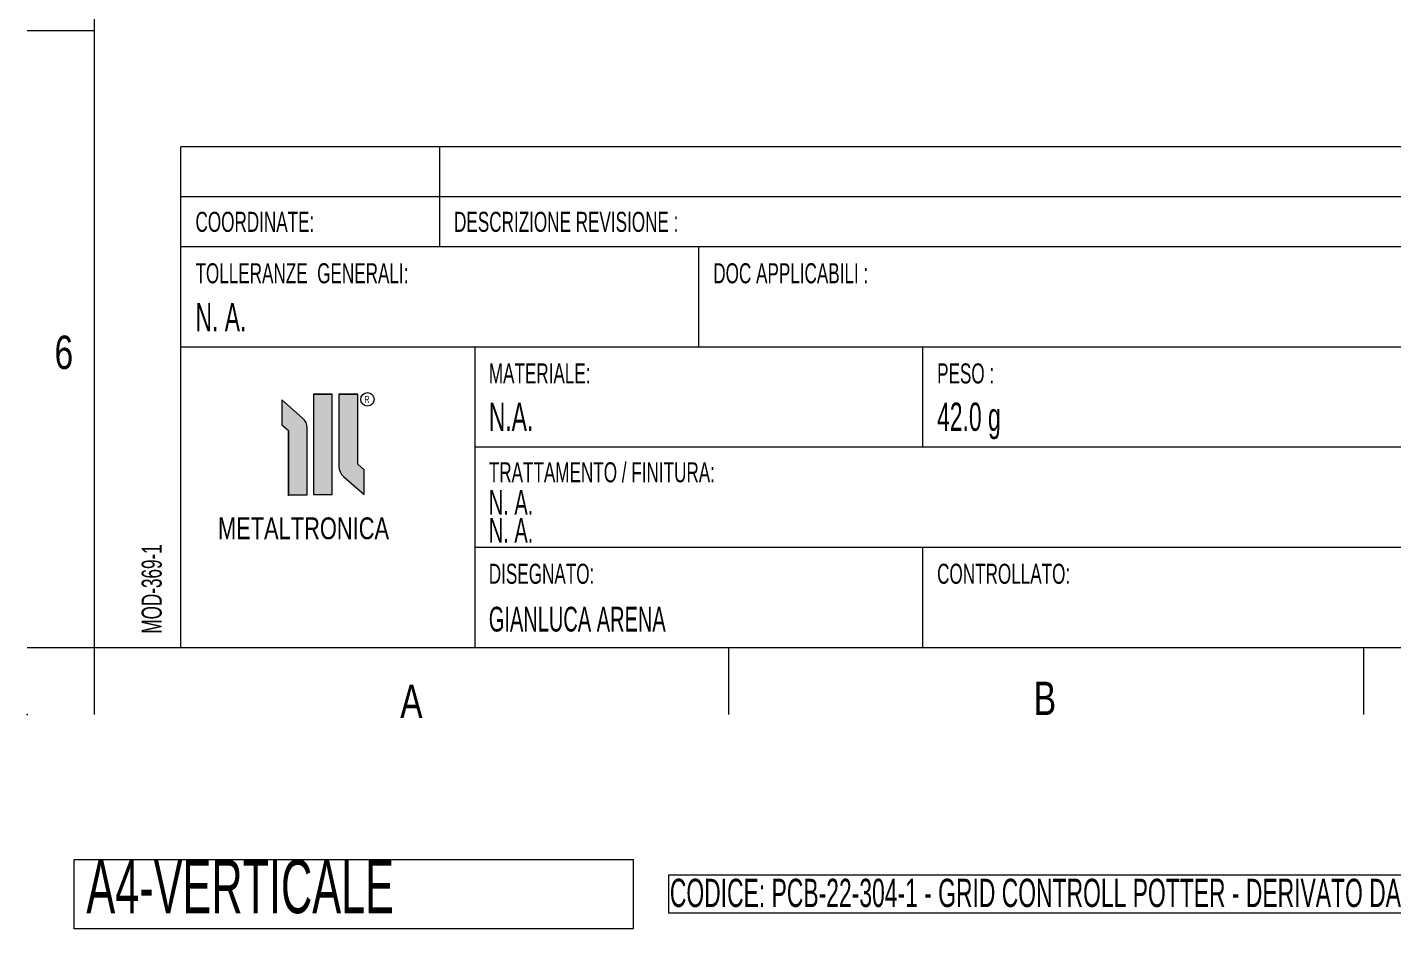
# Paper-space layout 'Sheet1' of a CAD drawing. Header units: millimetres. Extents: x 4 to 204, y -11 to 292.
# Drawn here: x 4.4 to 106.6, y -11.1 to 56.4 of the extents above; entities that cross this region are included whole.
import ezdxf

# ---------------------------------------------------------------- set-up
doc = ezdxf.new("R2010")
doc.units = ezdxf.units.MM
doc.header["$PDSIZE"] = -1
doc.styles.add('SLDTEXTSTYLE1', font='TXT', dxfattribs={"width": 0.638186})
doc.styles.add('SLDTEXTSTYLE2', font='TXT', dxfattribs={"width": 0.75})
doc.styles.add('SLDTEXTSTYLE3', font='TXT', dxfattribs={"width": 0.605})

# ---------------------------------------------------------------- blocks, each defined once
blk = doc.blocks.new('SW_NOTE_0_2')
at = {"color": 0, "linetype": 'Continuous', "lineweight": 18, "insert": (0, 3.22), "char_height": 2.5, "attachment_point": 1, "style": 'SLDTEXTSTYLE2'}
blk.add_mtext('A', dxfattribs=at)
blk = doc.blocks.new('SW_NOTE_0_3')
at = {"color": 0, "linetype": 'Continuous', "lineweight": 18, "insert": (0, 3.22), "char_height": 2.5, "attachment_point": 1, "style": 'SLDTEXTSTYLE2'}
blk.add_mtext('B', dxfattribs=at)
blk = doc.blocks.new('SW_NOTE_0_17')
at = {"color": 0, "linetype": 'Continuous', "lineweight": 18, "insert": (0, 3.22), "char_height": 2.5, "attachment_point": 1, "style": 'SLDTEXTSTYLE2'}
blk.add_mtext('6', dxfattribs=at)
blk = doc.blocks.new('SW_NOTE_0_24')
at = {"color": 0, "linetype": 'Continuous', "lineweight": 18, "insert": (-1.93, 0), "char_height": 1.5, "attachment_point": 1, "rotation": 90, "style": 'SLDTEXTSTYLE1'}
blk.add_mtext('MOD-369-1', dxfattribs=at)
blk = doc.blocks.new('SW_NOTE_0_25')
at = {"color": 0, "linetype": 'Continuous', "lineweight": 18, "insert": (0, 1.93), "char_height": 1.5, "attachment_point": 1, "style": 'SLDTEXTSTYLE1'}
blk.add_mtext('MATERIALE:', dxfattribs=at)
blk = doc.blocks.new('SW_NOTE_0_26')
at = {"color": 0, "linetype": 'Continuous', "lineweight": 18, "insert": (0, 1.93), "char_height": 1.5, "attachment_point": 1, "style": 'SLDTEXTSTYLE1'}
blk.add_mtext('TOLLERANZE  GENERALI:', dxfattribs=at)
blk = doc.blocks.new('SW_NOTE_0_27')
at = {"color": 0, "linetype": 'Continuous', "lineweight": 18, "insert": (0, 1.93), "char_height": 1.5, "attachment_point": 1, "style": 'SLDTEXTSTYLE1'}
blk.add_mtext('CONTROLLATO:', dxfattribs=at)
blk = doc.blocks.new('SW_NOTE_0_28')
at = {"color": 0, "linetype": 'Continuous', "lineweight": 18, "insert": (0, 1.93), "char_height": 1.5, "attachment_point": 1, "style": 'SLDTEXTSTYLE1'}
blk.add_mtext('DISEGNATO:', dxfattribs=at)
blk = doc.blocks.new('SW_NOTE_0_34')
at = {"color": 0, "linetype": 'Continuous', "lineweight": 18, "insert": (0, 1.93), "char_height": 1.5, "attachment_point": 1, "style": 'SLDTEXTSTYLE1'}
blk.add_mtext('PESO :', dxfattribs=at)
blk = doc.blocks.new('SW_NOTE_0_38')
at = {"color": 0, "linetype": 'Continuous', "lineweight": 18, "insert": (0, 1.93), "char_height": 1.5, "attachment_point": 1, "style": 'SLDTEXTSTYLE1'}
blk.add_mtext('COORDINATE:', dxfattribs=at)
blk = doc.blocks.new('SW_NOTE_0_39')
at = {"color": 0, "linetype": 'Continuous', "lineweight": 18, "insert": (0, 1.93), "char_height": 1.5, "attachment_point": 1, "style": 'SLDTEXTSTYLE1'}
blk.add_mtext('DESCRIZIONE REVISIONE :', dxfattribs=at)
blk = doc.blocks.new('SW_NOTE_0_41')
at = {"color": 0, "linetype": 'Continuous', "lineweight": 18, "insert": (0, 1.93), "char_height": 1.5, "attachment_point": 1, "style": 'SLDTEXTSTYLE1'}
blk.add_mtext('DOC APPLICABILI :', dxfattribs=at)
blk = doc.blocks.new('SW_NOTE_0_44')
at = {"color": 0, "linetype": 'Continuous', "lineweight": 18, "insert": (0, 2.1), "char_height": 1.63, "attachment_point": 1, "style": 'SLDTEXTSTYLE2'}
blk.add_mtext('METALTRONICA', dxfattribs=at)
blk = doc.blocks.new('SW_NOTE_0_45')
at = {"color": 0, "linetype": 'Continuous', "lineweight": 18, "insert": (0, 0.67), "char_height": 0.522, "attachment_point": 1, "style": 'SLDTEXTSTYLE1'}
blk.add_mtext('R', dxfattribs=at)
blk = doc.blocks.new('SW_NOTE_0_46')
at = {"color": 0, "linetype": 'Continuous', "lineweight": 18, "insert": (0, 1.93), "char_height": 1.5, "attachment_point": 1, "style": 'SLDTEXTSTYLE1'}
blk.add_mtext('TRATTAMENTO / FINITURA:', dxfattribs=at)
blk = doc.blocks.new('SE')
at = {"color": 250, "linetype": 'Continuous', "lineweight": 18, "true_color": 0x191924}
for p, q in [((9.41, 286.96), (9.41, 9.96)), ((9.41, 56.13), (4.41, 56.13)), ((139.41, 47.46), (15.91, 47.46)), ((15.91, 39.96), (15.91, 47.46)), ((35.29, 39.96), (35.29, 47.46)), ((139.41, 43.71), (15.91, 43.71)), ((15.91, 9.96), (15.91, 39.96)), ((199.41, 39.96), (15.91, 39.96)), ((54.66, 32.46), (54.66, 39.96)), ((199.41, 32.46), (15.91, 32.46)), ((37.91, 32.46), (37.91, 9.96)), ((71.41, 32.46), (71.41, 24.96)), ((25.82, 28.93), (27.22, 28.93)), ((27.73, 28.93), (29.14, 28.93)), ((23.95, 21.33), (23.95, 26.16)), ((199.41, 24.96), (37.91, 24.96)), ((199.41, 17.46), (37.91, 17.46)), ((71.41, 17.46), (71.41, 9.96)), ((4.41, 9.96), (9.41, 9.96)), ((9.41, 9.96), (199.41, 9.96)), ((9.41, 9.96), (9.41, 4.96)), ((15.91, 9.96), (199.41, 9.96)), ((15.91, 9.96), (199.41, 9.96)), ((56.91, 4.96), (56.91, 9.96)), ((104.41, 9.96), (104.41, 4.96))]:
    blk.add_line(p, q, dxfattribs=at)
blk.add_circle((29.87, 28.55), 0.5, dxfattribs=at)
at = {"color": 7, "linetype": 'Continuous', "lineweight": 0}
blk.add_point((4.41, 4.96), dxfattribs=at)
at = {"color": 7, "linetype": 'Continuous', "lineweight": 18}
for name, p in [('SW_NOTE_0_38', (17, 40.66)), ('SW_NOTE_0_39', (36.35, 40.66)), ('SW_NOTE_0_26', (17, 36.81)), ('SW_NOTE_0_41', (55.75, 36.81)), ('SW_NOTE_0_17', (6.45, 30.1)), ('SW_NOTE_0_25', (38.95, 29.31)), ('SW_NOTE_0_34', (72.5, 29.31)), ('SW_NOTE_0_45', (29.63, 28.14)), ('SW_NOTE_0_46', (38.95, 21.91)), ('SW_NOTE_0_44', (18.68, 17.61)), ('SW_NOTE_0_24', (14.9, 11.01)), ('SW_NOTE_0_28', (38.95, 14.31)), ('SW_NOTE_0_27', (72.5, 14.31)), ('SW_NOTE_0_2', (32.32, 3.97)), ('SW_NOTE_0_3', (79.73, 4.19))]:
    blk.add_blockref(name, p, dxfattribs=at)
blk = doc.blocks.new('SW_NOTE_0_47')
at = {"color": 0, "linetype": 'Continuous', "lineweight": 0}
for p, q in [((-0.92, 0), (-0.92, 5.17)), ((-0.92, 5.17), (40.91, 5.17)), ((40.91, 5.17), (40.91, 0)), ((40.91, 0), (-0.92, 0))]:
    blk.add_line(p, q, dxfattribs=at)
at = {"color": 0, "linetype": 'Continuous', "lineweight": 0, "insert": (0, 5.16), "char_height": 4, "attachment_point": 1, "style": 'SLDTEXTSTYLE3'}
blk.add_mtext('A4-VERTICALE', dxfattribs=at)
blk = doc.blocks.new('SW_NOTE_0_48')
at = {"color": 0, "linetype": 'Continuous', "lineweight": 0}
for p, q in [((-0.07, 0.14), (-0.07, 3.02)), ((-0.07, 3.02), (110.98, 3.02)), ((110.98, 0.14), (-0.07, 0.14))]:
    blk.add_line(p, q, dxfattribs=at)
at = {"color": 0, "linetype": 'Continuous', "lineweight": 0, "insert": (0, 2.73), "char_height": 2.1167, "attachment_point": 1, "style": 'SLDTEXTSTYLE3'}
blk.add_mtext('CODICE: PCB-22-304-1 - GRID CONTROLL POTTER - DERIVATO DA COD. STUDIO:', dxfattribs=at)

psp = doc.layouts.new('Sheet1')

# ---------------------------------------------------------------- hatches: boundary and pattern name
at = {"linetype": 'Continuous', "true_color": 0x6a6a6a}
psp.add_hatch(color=251, dxfattribs=at).paths.add_polyline_path([(27.224703, 28.9318321), (25.8247183, 28.9318321), (25.8247183, 21.4334982), (27.2247183, 21.4334982)], flags=0)
h = psp.add_hatch(color=251, dxfattribs=at)
edge = h.paths.add_edge_path(flags=0)
edge.add_line((29.1381532, 28.9298068), (27.7296672, 28.9298068))
edge.add_line((27.7296672, 28.9298068), (27.7296672, 23.5310891))
edge.add_arc((28.7296672, 23.5310891), 1, 180, 229)
edge.add_line((28.0736082, 22.7763795), (29.6335136, 21.4203744))
edge.add_line((29.6335136, 21.4203744), (29.6335136, 23.2707894))
edge.add_line((29.6335136, 23.2707894), (29.1381532, 23.7013996))
edge.add_line((29.1381532, 23.7013996), (29.1381532, 28.9298068))
h = psp.add_hatch(color=251, dxfattribs=at)
edge = h.paths.add_edge_path(flags=0)
edge.add_line((23.459358, 28.5031725), (23.459358, 26.6527575))
edge.add_line((23.459358, 26.6527575), (23.9547184, 26.2221473))
edge.add_line((23.9547184, 26.2221473), (23.9547184, 21.3937401))
edge.add_line((23.9547184, 21.3937401), (25.3632044, 21.3937401))
edge.add_line((25.3632044, 21.3937401), (25.3632044, 26.3924578))
edge.add_arc((24.3632044, 26.3924578), 1, 0, 49)
edge.add_line((25.0192634, 27.1471674), (23.459358, 28.5031725))

# ---------------------------------------------------------------- linework, layer by layer
at = {"color": 7, "linetype": 'Continuous', "lineweight": 18}
for p, q in [((25.8247183, 28.9318321), (25.8247183, 21.4334982)), ((27.224703, 28.9318321), (25.8247183, 28.9318321)), ((27.2247183, 21.4334982), (27.224703, 28.9318321)), ((27.7296672, 28.9298068), (27.7296672, 23.5310891)), ((29.1381532, 28.9298068), (27.7296672, 28.9298068)), ((29.1381532, 23.7013996), (29.1381532, 28.9298068)), ((25.0192634, 27.1471674), (23.459358, 28.5031725)), ((23.459358, 28.5031725), (23.459358, 26.6527575)), ((23.459358, 26.6527575), (23.9547184, 26.2221473)), ((23.9547184, 26.2221473), (23.9547184, 21.3937401)), ((25.3632044, 21.3937401), (25.3632044, 26.3924578)), ((29.6335136, 23.2707894), (29.1381532, 23.7013996)), ((28.0736082, 22.7763795), (29.6335136, 21.4203744)), ((29.6335136, 21.4203744), (29.6335136, 23.2707894)), ((23.9547184, 21.3937401), (25.3632044, 21.3937401)), ((25.8247183, 21.4334982), (27.2247183, 21.4334982))]:
    psp.add_line(p, q, dxfattribs=at)
for centre, start, end in [((24.3632044, 26.3924578), 0, 49), ((28.7296672, 23.5310891), 180, 229)]:
    psp.add_arc(centre, 1, start, end, dxfattribs=at)

# ---------------------------------------------------------------- block references
at = {"color": 7, "linetype": 'Continuous'}
psp.add_blockref('SE', (0, 0), dxfattribs=at)
at = {"color": 250, "linetype": 'Continuous', "lineweight": 0, "true_color": 0x191924}
psp.add_blockref('SW_NOTE_0_47', (8.8333333, -11.0833336), dxfattribs=at)
at = {"color": 7, "linetype": 'Continuous', "lineweight": 0}
psp.add_blockref('SW_NOTE_0_48', (52.5, -10.0722222), dxfattribs=at)

# ---------------------------------------------------------------- texts
at = {"color": 7, "linetype": 'Continuous', "lineweight": 0, "insert": (17, 35.7563045), "char_height": 2.11666667, "attachment_point": 1, "style": 'SLDTEXTSTYLE3'}
psp.add_mtext('N. A.', dxfattribs=at)
at = {"color": 250, "linetype": 'Continuous', "lineweight": 0, "true_color": 0x191924, "attachment_point": 1, "style": 'SLDTEXTSTYLE3'}
for s, insert, char_height in [('N.A.', (38.95, 28.3063045), 2.11666667), ('42.0 g', (72.5, 28.3063045), 2.11666667), ('N. A.', (38.95, 21.7600876), 1.85208333), ('N. A.', (38.95, 19.6688517), 1.85208333), ('GIANLUCA ARENA', (38.95, 13.0180165), 1.852083333)]:
    psp.add_mtext(s, dxfattribs=dict(at, insert=insert, char_height=char_height))

doc.saveas('drawing.dxf')
